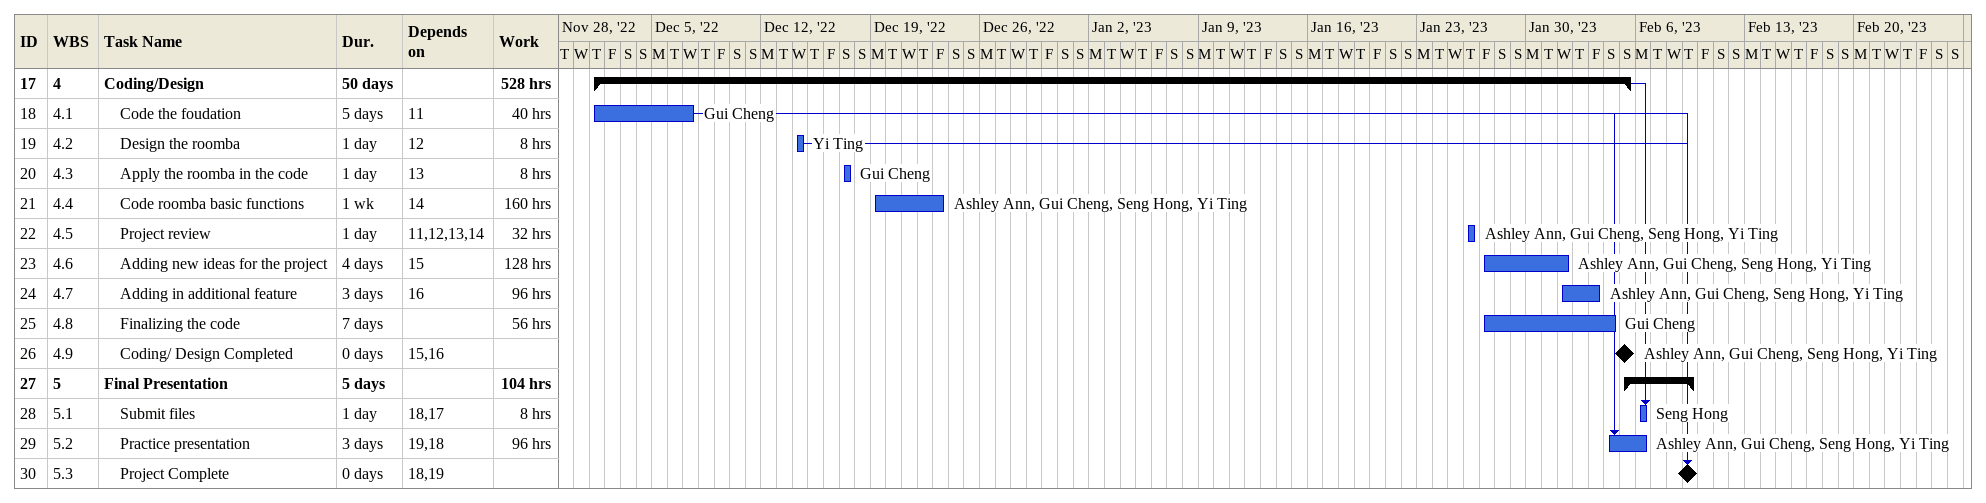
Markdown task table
| ID | WBS | Task | Duration | Start | Finish | Predecessors | Resources | Work (h) |
|---|---|---|---|---|---|---|---|---|
| 17 | 4 | **Coding/Design** | 50d | 2022-12-01 | 2023-02-05 |  |  | 528 |
| 18 | 4.1 | Code the foudation | 5d | 2022-12-01 | 2022-12-07 | 11 | Gui Cheng | 40 |
| 19 | 4.2 | Design the roomba | 1d | 2022-12-14 | 2022-12-14 | 12 | Yi Ting | 8 |
| 20 | 4.3 | Apply the roomba in the code | 1d | 2022-12-17 | 2022-12-17 | 13 | Gui Cheng | 8 |
| 21 | 4.4 | Code roomba basic functions | 1w | 2022-12-19 | 2022-12-23 | 14 | Ashley Ann, Gui Cheng, Seng Hong, Yi Ting | 160 |
| 22 | 4.5 | Project review | 1d | 2023-01-26 | 2023-01-26 | 11, 12, 13, 14 | Ashley Ann, Gui Cheng, Seng Hong, Yi Ting | 32 |
| 23 | 4.6 | Adding new ideas for the project | 4d | 2023-01-27 | 2023-02-01 | 15 | Ashley Ann, Gui Cheng, Seng Hong, Yi Ting | 128 |
| 24 | 4.7 | Adding in additional feature | 3d | 2023-02-01 | 2023-02-03 | 16 | Ashley Ann, Gui Cheng, Seng Hong, Yi Ting | 96 |
| 25 | 4.8 | Finalizing the code | 7d | 2023-01-27 | 2023-02-04 |  | Gui Cheng | 56 |
| 26 | 4.9 | Coding/ Design Completed | 0d | 2023-02-05 | 2023-02-05 | 15, 16 | Ashley Ann, Gui Cheng, Seng Hong, Yi Ting |  |
| 27 | 5 | **Final Presentation** | 5d | 2023-02-05 | 2023-02-09 |  |  | 104 |
| 28 | 5.1 | Submit files | 1d | 2023-02-06 | 2023-02-06 | 18, 17 | Seng Hong | 8 |
| 29 | 5.2 | Practice presentation | 3d | 2023-02-04 | 2023-02-06 | 19, 18 | Ashley Ann, Gui Cheng, Seng Hong, Yi Ting | 96 |
| 30 | 5.3 | Project Complete | 0d | 2023-02-09 | 2023-02-09 | 18, 19 |  |  |
